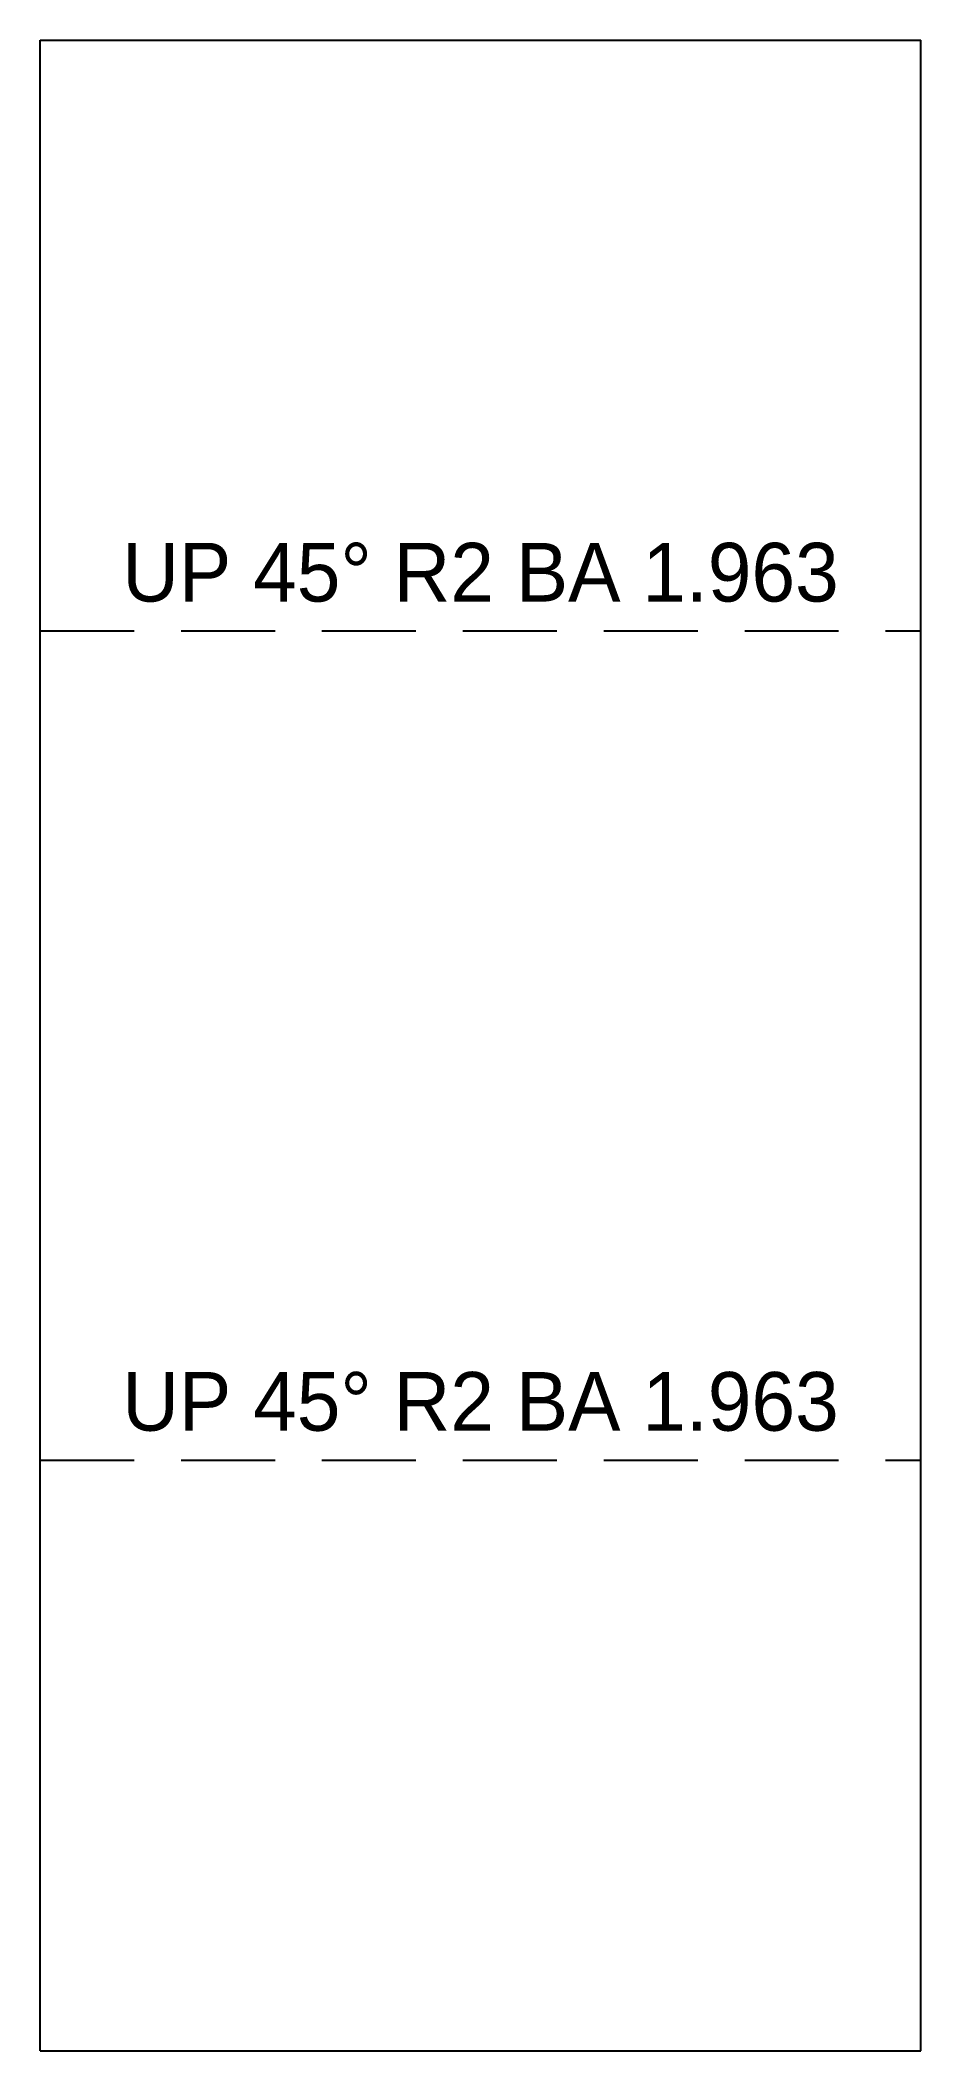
# Model space of a CAD drawing. Extents: x 0 to 37.5, y 0 to 85.6.
import ezdxf
from ezdxf.enums import TextEntityAlignment as Align

# ---------------------------------------------------------------- set-up
doc = ezdxf.new("R2010")
doc.units = 0
doc.linetypes.add('DASHED', pattern=[6, 4, -2])
for name, color, linetype in [('BEND_UP', 5, 'DASHED'), ('NOTES', 2, 'CONTINUOUS'), ('OUTLINE', 7, 'CONTINUOUS')]:
    doc.layers.add(name, color=color, linetype=linetype)

msp = doc.modelspace()

# ---------------------------------------------------------------- linework, layer by layer
at = {"layer": 'BEND_UP'}
for p, q in [((0, 60.46), (37.5, 60.46)), ((0, 25.153), (37.5, 25.153))]:
    msp.add_line(p, q, dxfattribs=at)
at = {"layer": 'OUTLINE'}
for p, q in [((0, 0), (0, 85.613)), ((0, 85.613), (37.5, 85.613)), ((37.5, 0), (37.5, 85.613)), ((0, 0), (37.5, 0))]:
    msp.add_line(p, q, dxfattribs=at)

# ---------------------------------------------------------------- texts
at = {"layer": 'NOTES'}
for p in [(18.75, 62.96), (18.75, 27.653)]:
    msp.add_text('UP 45%%d R2 BA 1.963', height=2.5, dxfattribs=at).set_placement(p, align=Align.MIDDLE_CENTER)

doc.saveas('drawing.dxf')
